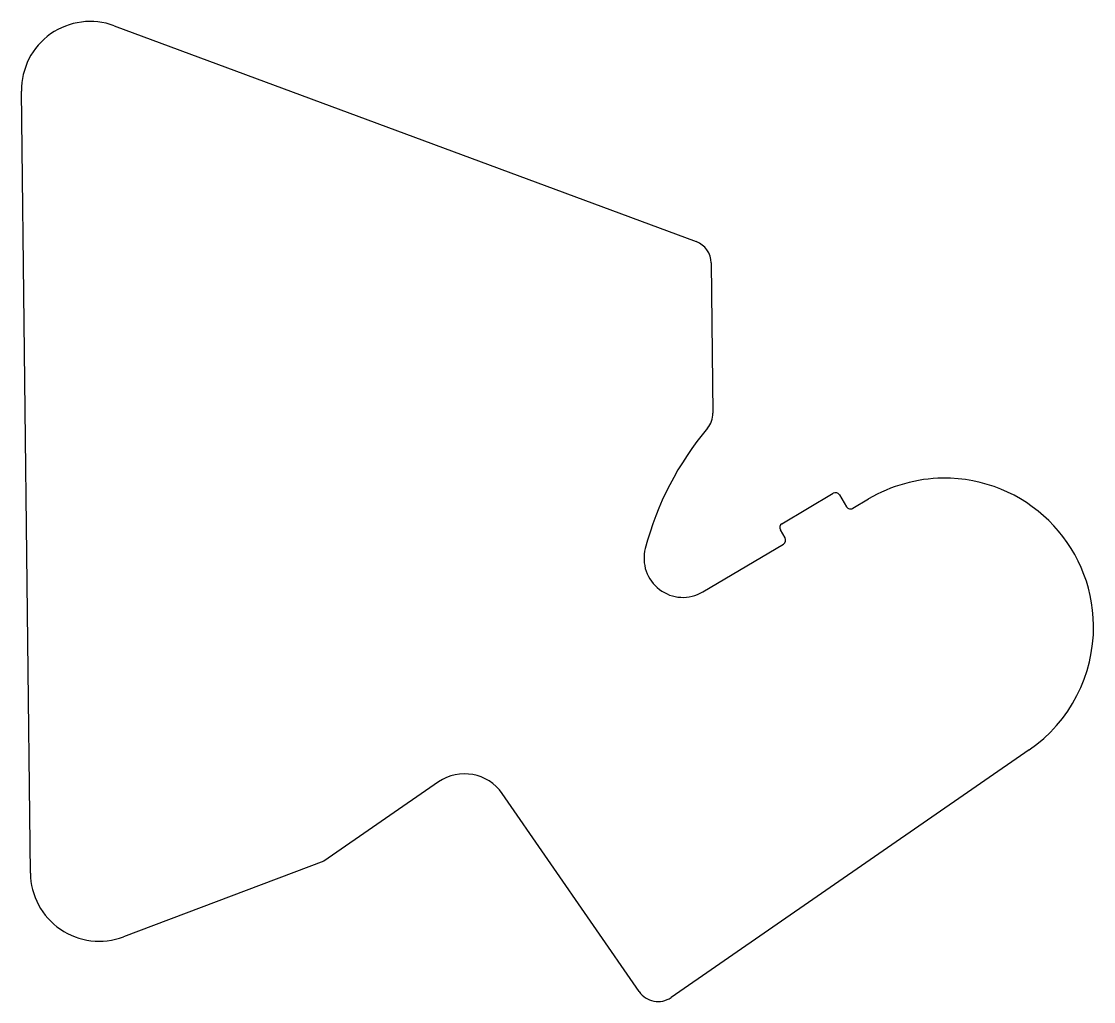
# Model space of a CAD drawing. Extents: x 533.6 to 580.4, y 582.1 to 624.9.
import ezdxf

# ---------------------------------------------------------------- set-up
doc = ezdxf.new("R2010")
doc.units = 0
doc.layers.add('P-0039', color=7, linetype='CONTINUOUS')

msp = doc.modelspace()

# ---------------------------------------------------------------- linework, layer by layer
at = {"layer": 'P-0039'}
for p, q in [((537.642, 624.664), (563.035, 615.248)), ((533.989, 587.701), (533.599, 621.816)), ((563.687, 614.322), (563.762, 607.764)), ((566.776, 602.946), (569.013, 604.272)), ((569.287, 604.202), (569.593, 603.686)), ((569.867, 603.616), (570.555, 604.023)), ((566.91, 602.328), (566.706, 602.672)), ((563.324, 599.97), (566.84, 602.054)), ((577.565, 593.085), (561.936, 582.281)), ((551.792, 591.68), (546.794, 588.225)), ((560.545, 582.535), (554.574, 591.172)), ((546.794, 588.225), (538.047, 584.928))]:
    msp.add_line(p, q, dxfattribs=at)
for centre, radius, start, end in [((536.599, 621.851), 3, 69.6548, 180.6548), ((562.687, 614.31), 1, 0.6548, 69.6548), ((562.762, 607.753), 1, 319.9975, 0.6548), ((573.869, 598.432), 13.5, 139.9975, 165.268), ((573.869, 598.432), 6.5, 90.6548, 120.6548), ((573.869, 598.432), 6.5, 0.6548, 90.6548), ((569.115, 604.1), 0.2, 30.6548, 120.6548), ((569.765, 603.788), 0.2, 210.6548, 300.6548), ((566.878, 602.774), 0.2, 120.6548, 210.6548), ((566.738, 602.226), 0.2, 300.6548, 30.6548), ((562.457, 601.433), 1.7, 165.268, 300.6548), ((573.869, 598.432), 6.5, 304.6548, 0.6548), ((552.929, 590.035), 2, 34.6548, 124.6548), ((536.989, 587.735), 3, 180.6548, 290.6548), ((561.367, 583.104), 1, 214.6548, 304.6548)]:
    msp.add_arc(centre, radius, start, end, dxfattribs=at)

doc.saveas('drawing.dxf')
